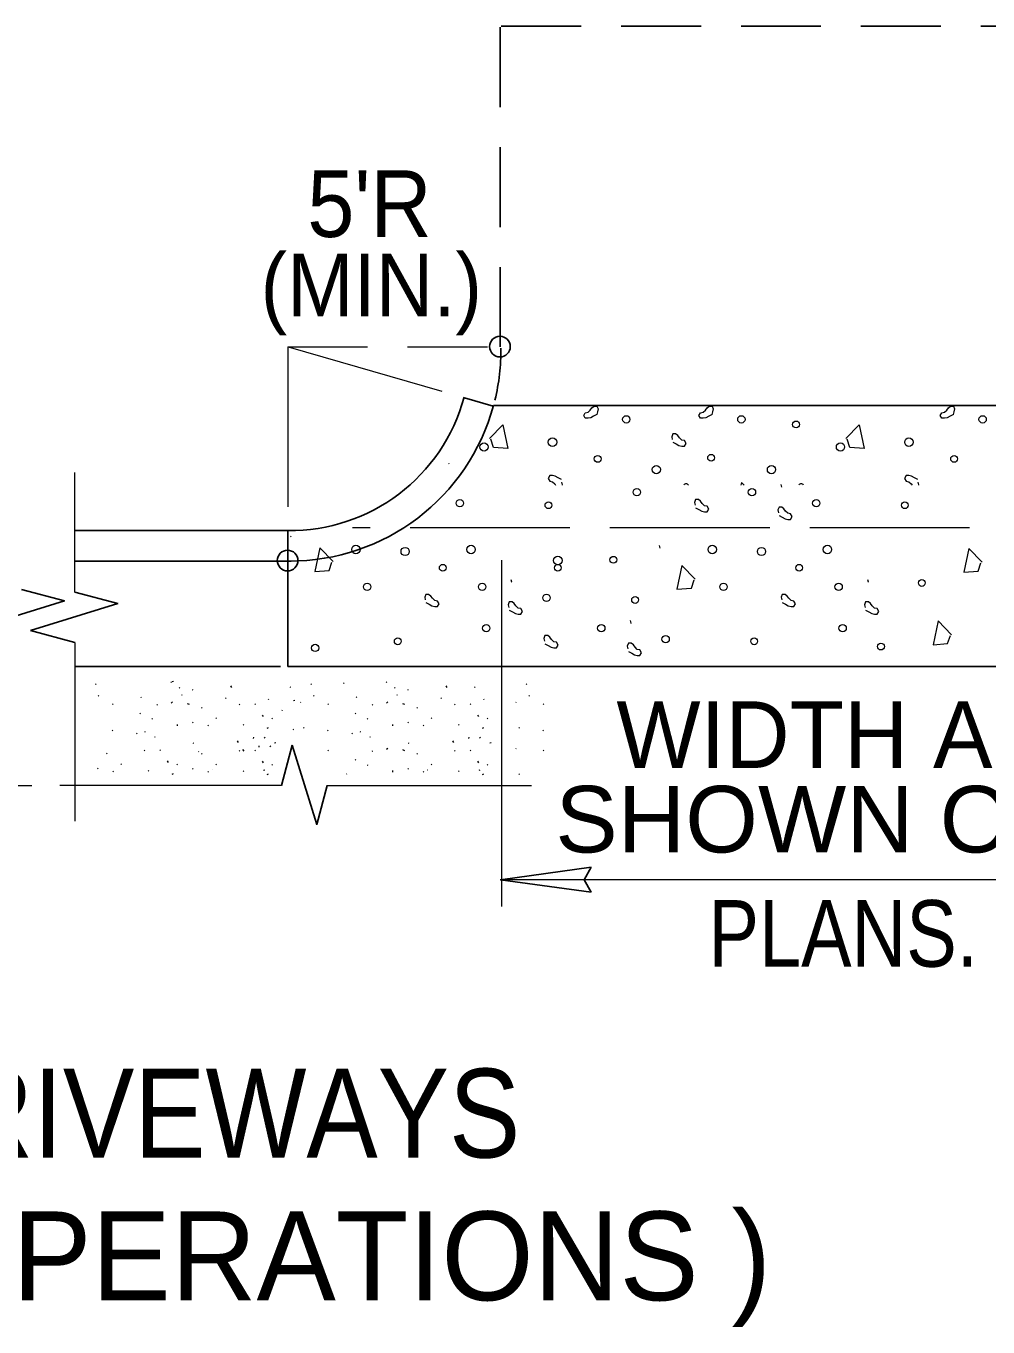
# Model space of a CAD drawing. Extents: x 85 to 536, y -19 to 324.
# Drawn here: x 329.23 to 350.89, y 215.4 to 244.7 of the extents above; entities that cross this region are included whole.
import ezdxf

# ---------------------------------------------------------------- set-up
doc = ezdxf.new("R2010")
doc.units = 0
doc.header["$LTSCALE"] = 0.6
doc.linetypes.add('LONG_DASHED', pattern=[7.5, 6, -1.5])
doc.linetypes.add('MEDIUM_DASHED', pattern=[4.5, 3, -1.5])
doc.layers.add('1', color=7, linetype='Continuous', lineweight=13)

msp = doc.modelspace()

# ---------------------------------------------------------------- linework, layer by layer
at = {"layer": '1', "linetype": 'MEDIUM_DASHED', "lineweight": 25}
for p, q in [((339.931, 244.7011), (354.1661, 244.7011)), ((339.9098, 244.672), (339.9098, 237.472))]:
    msp.add_line(p, q, dxfattribs=at)
at = {"layer": '1', "linetype": 'MEDIUM_DASHED'}
msp.add_line((335.1221, 237.472), (339.9098, 237.472), dxfattribs=at)
at = {"layer": '1', "linetype": 'LONG_DASHED'}
for p, q in [((335.1221, 237.472), (335.1221, 233.3785)), ((335.1317, 237.4736), (338.9259, 236.3799)), ((354.9787, 233.3949), (336.5786, 233.3949))]:
    msp.add_line(p, q, dxfattribs=at)
at = {"layer": '1', "lineweight": 25}
for p, q in [((339.1064, 236.3278), (339.751, 236.142)), ((352.926, 236.152), (339.7566, 236.152)), ((330.3284, 233.3407), (335.1254, 233.3407)), ((335.1221, 233.3325), (335.1221, 230.272)), ((335.2004, 232.6508), (330.3284, 232.6508)), ((330.3284, 230.8167), (329.3308, 231.0829)), ((330.3284, 230.272), (334.9605, 230.272)), ((335.1221, 230.272), (366.3128, 230.272)), ((334.9806, 227.5983), (335.2226, 228.5052)), ((339.9102, 225.471), (341.9538, 225.7518)), ((339.9102, 225.471), (341.9538, 225.1902))]:
    msp.add_line(p, q, dxfattribs=at)
at = {"layer": '1'}
for p, q in [((338.7396, 234.8518), (338.7528, 234.8386)), ((330.3284, 231.9482), (330.3284, 234.6461)), ((335.1834, 233.21), (335.1966, 233.1968)), ((339.9338, 232.672), (339.9338, 224.872)), ((335.124, 231.345), (335.1372, 231.3582)), ((330.3284, 230.8167), (330.3284, 226.7945)), ((330.7938, 229.8848), (330.807, 229.8716)), ((332.4914, 229.9176), (332.5046, 229.9308)), ((332.5193, 229.9352), (332.5523, 229.9482)), ((332.6754, 229.7994), (332.6886, 229.7862)), ((332.971, 229.76), (332.9842, 229.7468)), ((333.8312, 229.8388), (333.8576, 229.7994)), ((335.171, 229.819), (335.1842, 229.8058)), ((335.6438, 229.8848), (335.657, 229.8716)), ((336.3792, 229.8955), (336.3924, 229.9087)), ((337.3414, 229.9176), (337.3546, 229.9308)), ((337.5254, 229.7994), (337.5386, 229.7862)), ((337.821, 229.76), (337.8342, 229.7468)), ((338.6812, 229.8388), (338.7076, 229.7994)), ((339.3292, 229.8042), (339.3424, 229.8174)), ((340.4938, 229.8848), (340.507, 229.8716)), ((330.8528, 229.622), (330.866, 229.6088)), ((331.8116, 229.5892), (331.8248, 229.576)), ((332.4982, 229.4514), (332.5244, 229.4776)), ((332.7344, 229.6286), (332.7476, 229.6418)), ((332.8594, 229.4448), (332.8988, 229.425)), ((333.7194, 229.5564), (333.7326, 229.5696)), ((334.6784, 229.5432), (334.6916, 229.53)), ((335.2485, 229.5118), (335.2813, 229.5184)), ((335.4138, 229.471), (335.4074, 229.4644)), ((335.7028, 229.622), (335.716, 229.6088)), ((336.6616, 229.5892), (336.6748, 229.576)), ((337.3482, 229.4514), (337.3744, 229.4776)), ((337.5844, 229.6286), (337.5976, 229.6418)), ((337.7094, 229.4448), (337.7488, 229.425)), ((338.5694, 229.5564), (338.5826, 229.5696)), ((339.5284, 229.5432), (339.5416, 229.53)), ((340.2638, 229.471), (340.2574, 229.4644)), ((340.5528, 229.622), (340.566, 229.6088)), ((331.1746, 229.4316), (331.1878, 229.4184)), ((331.7916, 229.2084), (331.8048, 229.2216)), ((332.1726, 229.4054), (332.1858, 229.4186)), ((333.1808, 229.3396), (333.194, 229.3528)), ((334.028, 229.412), (334.0412, 229.4252)), ((334.3826, 229.4184), (334.3958, 229.4316)), ((334.5734, 229.1492), (334.5536, 229.182)), ((334.9934, 229.2872), (335.0066, 229.3004)), ((336.0246, 229.4316), (336.0378, 229.4184)), ((336.6416, 229.2084), (336.6548, 229.2216)), ((337.0226, 229.4054), (337.0358, 229.4186)), ((338.0308, 229.3396), (338.044, 229.3528)), ((338.878, 229.412), (338.8912, 229.4252)), ((339.2326, 229.4184), (339.2458, 229.4316)), ((339.4234, 229.1492), (339.4036, 229.182)), ((340.8746, 229.4316), (340.8878, 229.4184)), ((332.0612, 229.1032), (332.0744, 229.09)), ((332.636, 228.939), (332.6426, 228.972)), ((332.9774, 229.0048), (332.9906, 229.018)), ((333.3254, 228.939), (333.3386, 228.9522)), ((333.503, 229.1164), (333.5162, 229.1032)), ((334.1202, 228.9654), (334.1334, 228.9522)), ((334.6586, 228.8866), (334.6916, 228.8996)), ((334.7638, 229.0966), (334.7768, 229.1098)), ((335.2366, 228.8668), (335.2498, 228.8536)), ((335.4794, 228.8866), (335.4926, 228.8998)), ((336.9112, 229.1032), (336.9244, 229.09)), ((337.486, 228.939), (337.4926, 228.972)), ((337.8274, 229.0048), (337.8406, 229.018)), ((338.1754, 228.939), (338.1886, 228.9522)), ((338.353, 229.1164), (338.3662, 229.1032)), ((338.9702, 228.9654), (338.9834, 228.9522)), ((339.5086, 228.8866), (339.5416, 228.8996)), ((339.6138, 229.0966), (339.6268, 229.1098)), ((340.3294, 228.8866), (340.3426, 228.8998)), ((331.168, 228.8406), (331.1812, 228.8274)), ((331.7194, 228.7618), (331.7326, 228.775)), ((331.897, 228.8144), (331.9102, 228.8012)), ((332.1266, 228.683), (332.1398, 228.6962)), ((334.0152, 228.5648), (333.9888, 228.5976)), ((334.35, 228.6502), (334.3566, 228.683)), ((334.593, 228.6632), (334.6128, 228.683)), ((334.8228, 228.5582), (334.8556, 228.5648)), ((336.018, 228.8406), (336.0312, 228.8274)), ((336.5694, 228.7618), (336.5826, 228.775)), ((336.747, 228.8144), (336.7602, 228.8012)), ((336.9766, 228.683), (336.9898, 228.6962)), ((338.8652, 228.5648), (338.8388, 228.5976)), ((339.2, 228.6502), (339.2066, 228.683)), ((339.443, 228.6632), (339.4628, 228.683)), ((339.6728, 228.5582), (339.7056, 228.5648)), ((340.868, 228.8406), (340.8812, 228.8274)), ((331.0415, 228.3064), (331.0547, 228.3196)), ((331.8887, 228.3788), (331.9019, 228.392)), ((332.2433, 228.3852), (332.2565, 228.3984)), ((332.9842, 228.5582), (332.9974, 228.545)), ((333.11, 228.3639), (333.1232, 228.3507)), ((333.1808, 228.2987), (333.194, 228.3119)), ((334.028, 228.3711), (334.0412, 228.3843)), ((334.141, 228.3705), (334.1146, 228.4033)), ((334.3826, 228.3775), (334.3958, 228.3907)), ((334.4758, 228.4559), (334.4824, 228.4887)), ((334.7188, 228.4689), (334.7386, 228.4887)), ((336.0246, 228.3907), (336.0378, 228.3775)), ((337.0226, 228.3645), (337.0358, 228.3777)), ((337.3482, 228.4105), (337.3744, 228.4367)), ((337.7094, 228.4039), (337.7488, 228.3841)), ((337.8342, 228.5582), (337.8474, 228.545)), ((338.0308, 228.2987), (338.044, 228.3119)), ((338.878, 228.3711), (338.8912, 228.3843)), ((339.2326, 228.3775), (339.2458, 228.3907)), ((340.2638, 228.4301), (340.2574, 228.4235)), ((340.8746, 228.3907), (340.8878, 228.3775)), ((330.8381, 227.9716), (330.8513, 227.9848)), ((331.3637, 228.0832), (331.3769, 228.07)), ((332.4341, 228.116), (332.4143, 228.1488)), ((332.6245, 228.0634), (332.6375, 228.0766)), ((332.9774, 227.9639), (332.9906, 227.9771)), ((333.503, 228.0755), (333.5162, 228.0623)), ((334.5734, 228.1083), (334.5536, 228.1411)), ((334.7638, 228.0557), (334.7768, 228.0689)), ((336.6416, 228.1675), (336.6548, 228.1807)), ((336.9112, 228.0623), (336.9244, 228.0491)), ((337.8274, 227.9639), (337.8406, 227.9771)), ((338.353, 228.0755), (338.3662, 228.0623)), ((339.4234, 228.1083), (339.4036, 228.1411)), ((339.6138, 228.0557), (339.6268, 228.0689)), ((331.1861, 227.9058), (331.1993, 227.919)), ((331.9809, 227.9322), (331.9941, 227.919)), ((332.5193, 227.8534), (332.5523, 227.8664)), ((333.3254, 227.8981), (333.3386, 227.9113)), ((333.4176, 227.9474), (333.424, 227.9474)), ((334.1202, 227.9245), (334.1334, 227.9113)), ((334.5798, 227.9408), (334.6062, 227.9474)), ((334.6586, 227.8457), (334.6916, 227.8587)), ((336.45, 227.8562), (336.4436, 227.8496)), ((337.486, 227.8981), (337.4926, 227.9311)), ((338.1754, 227.8981), (338.1886, 227.9113)), ((338.2676, 227.9474), (338.274, 227.9474)), ((338.9702, 227.9245), (338.9834, 227.9113)), ((339.4298, 227.9408), (339.4562, 227.9474)), ((339.5086, 227.8457), (339.5416, 227.8587)), ((340.3294, 227.8457), (340.3426, 227.8589)), ((324.8834, 227.5983), (329.362, 227.5983)), ((334.9806, 227.5983), (329.9892, 227.5983)), ((336.0092, 227.5983), (340.6104, 227.5983)), ((354.3098, 225.472), (339.9098, 225.472))]:
    msp.add_line(p, q, dxfattribs=at)
for points in [[(342.0864, 235.9521), (342.0116, 235.9147), (341.9492, 235.8773), (341.8868, 235.8647), (341.8244, 235.8647), (341.787, 235.9271), (341.8244, 235.9895), (341.8868, 236.0021), (341.9366, 236.0519), (341.9742, 236.1019), (342.024, 236.1393), (342.0864, 236.1393), (342.1114, 236.0769), (342.099, 236.0145)], [(342.1, 236.0121), (342.085, 235.9535), (342.0832, 235.9519)], [(344.6776, 235.9521), (344.6028, 235.9147), (344.5404, 235.8773), (344.478, 235.8647), (344.4156, 235.8647), (344.3782, 235.9271), (344.4156, 235.9895), (344.478, 236.0021), (344.5278, 236.0519), (344.5654, 236.1019), (344.6152, 236.1393), (344.6776, 236.1393), (344.7026, 236.0769), (344.6902, 236.0145)], [(344.6912, 236.0121), (344.6762, 235.9535), (344.6744, 235.9519)], [(350.1124, 235.9521), (350.0376, 235.9147), (349.9752, 235.8773), (349.9128, 235.8647), (349.8504, 235.8647), (349.813, 235.9271), (349.8504, 235.9895), (349.9128, 236.0021), (349.9626, 236.0519), (350.0002, 236.1019), (350.05, 236.1393), (350.1124, 236.1393), (350.1374, 236.0769), (350.125, 236.0145)], [(350.126, 236.0121), (350.111, 235.9535), (350.1092, 235.9519)], [(339.668, 235.4097), (339.9676, 235.7215), (340.0798, 235.1849), (339.7554, 235.2099), (339.693, 235.3971)], [(347.694, 235.4097), (347.9936, 235.7215), (348.1058, 235.1849), (347.7814, 235.2099), (347.719, 235.3971)], [(343.7952, 235.3265), (343.87, 235.2891), (343.9324, 235.2517), (343.9948, 235.2391), (344.0572, 235.2391), (344.0946, 235.3015), (344.0572, 235.3639), (343.9948, 235.3765), (343.945, 235.4263), (343.9074, 235.4763), (343.8576, 235.5137), (343.7952, 235.5137), (343.7702, 235.4513), (343.7826, 235.3889)], [(341.2846, 234.4879), (341.2098, 234.5253), (341.1474, 234.5627), (341.085, 234.5753), (341.0226, 234.5753), (340.9852, 234.5129), (341.0226, 234.4505), (341.085, 234.4379), (341.1348, 234.3881), (341.1563, 234.3595)], [(341.3082, 234.3595), (341.3096, 234.3631), (341.2972, 234.4255)], [(349.3106, 234.4879), (349.2358, 234.5253), (349.1734, 234.5627), (349.111, 234.5753), (349.0486, 234.5753), (349.0112, 234.5129), (349.0486, 234.4505), (349.111, 234.4379), (349.1608, 234.3881), (349.1823, 234.3595)], [(349.3342, 234.3595), (349.3356, 234.3631), (349.3232, 234.4255)], [(345.4008, 234.3595), (345.3426, 234.4201), (345.3299, 234.3595)], [(346.2244, 234.372), (346.2394, 234.3134), (346.2412, 234.3118)], [(344.3076, 233.847), (344.3824, 233.8096), (344.4448, 233.7722), (344.5072, 233.7596), (344.5696, 233.7596), (344.607, 233.822), (344.5696, 233.8844), (344.5072, 233.897), (344.4574, 233.9468), (344.4198, 233.9968), (344.37, 234.0342), (344.3076, 234.0342), (344.2826, 233.9718), (344.295, 233.9094)], [(346.1864, 233.6756), (346.2612, 233.6382), (346.3236, 233.6008), (346.386, 233.5882), (346.4484, 233.5882), (346.4858, 233.6506), (346.4484, 233.713), (346.386, 233.7256), (346.3362, 233.7754), (346.2986, 233.8254), (346.2488, 233.8628), (346.1864, 233.8628), (346.1614, 233.8004), (346.1738, 233.738)], [(343.511, 232.9392), (343.496, 232.9978), (343.4942, 232.9994)], [(336.1425, 232.6374), (335.8429, 232.9492), (335.7307, 232.4126), (336.0551, 232.4376), (336.1175, 232.6248)], [(350.7583, 232.6243), (350.4587, 232.9361), (350.3465, 232.3995), (350.6709, 232.4245), (350.7333, 232.6117)], [(344.3006, 232.2412), (344.001, 232.553), (343.8888, 232.0164), (344.2132, 232.0414), (344.2756, 232.2286)], [(340.1498, 232.2378), (340.1648, 232.1792), (340.1666, 232.1776)], [(348.1758, 232.2378), (348.1908, 232.1792), (348.1926, 232.1776)], [(338.233, 231.7128), (338.3078, 231.6754), (338.3702, 231.638), (338.4326, 231.6254), (338.495, 231.6254), (338.5324, 231.6878), (338.495, 231.7502), (338.4326, 231.7628), (338.3828, 231.8126), (338.3452, 231.8626), (338.2954, 231.9), (338.233, 231.9), (338.208, 231.8376), (338.2204, 231.7752)], [(346.259, 231.7128), (346.3338, 231.6754), (346.3962, 231.638), (346.4586, 231.6254), (346.521, 231.6254), (346.5584, 231.6878), (346.521, 231.7502), (346.4586, 231.7628), (346.4088, 231.8126), (346.3712, 231.8626), (346.3214, 231.9), (346.259, 231.9), (346.234, 231.8376), (346.2464, 231.7752)], [(340.1118, 231.5414), (340.1866, 231.504), (340.249, 231.4666), (340.3114, 231.454), (340.3738, 231.454), (340.4112, 231.5164), (340.3738, 231.5788), (340.3114, 231.5914), (340.2616, 231.6412), (340.224, 231.6912), (340.1742, 231.7286), (340.1118, 231.7286), (340.0868, 231.6662), (340.0992, 231.6038)], [(348.1378, 231.5414), (348.2126, 231.504), (348.275, 231.4666), (348.3374, 231.454), (348.3998, 231.454), (348.4372, 231.5164), (348.3998, 231.5788), (348.3374, 231.5914), (348.2876, 231.6412), (348.25, 231.6912), (348.2002, 231.7286), (348.1378, 231.7286), (348.1128, 231.6662), (348.1252, 231.6038)], [(342.8314, 231.3074), (342.8464, 231.2488), (342.8482, 231.2472)], [(350.0703, 230.9895), (349.7707, 231.3013), (349.6585, 230.7647), (349.9829, 230.7897), (350.0453, 230.9769)], [(340.9146, 230.7824), (340.9894, 230.745), (341.0518, 230.7076), (341.1142, 230.695), (341.1766, 230.695), (341.214, 230.7574), (341.1766, 230.8198), (341.1142, 230.8324), (341.0644, 230.8822), (341.0268, 230.9322), (340.977, 230.9696), (340.9146, 230.9696), (340.8896, 230.9072), (340.902, 230.8448)], [(342.7934, 230.611), (342.8682, 230.5736), (342.9306, 230.5362), (342.993, 230.5236), (343.0554, 230.5236), (343.0928, 230.586), (343.0554, 230.6484), (342.993, 230.661), (342.9432, 230.7108), (342.9056, 230.7608), (342.8558, 230.7982), (342.7934, 230.7982), (342.7684, 230.7358), (342.7808, 230.6734)]]:
    msp.add_lwpolyline(points, dxfattribs=at)
at = {"layer": '1', "lineweight": 25}
for points in [[(329.1253, 232.01), (330.0921, 231.7521), (328.1277, 231.1447)], [(330.3284, 231.9482), (331.2952, 231.6903), (329.3308, 231.0829)], [(336.0092, 227.5983), (335.7747, 226.7194), (335.2226, 228.5052)], [(341.9538, 225.7518), (341.7957, 225.4681), (341.9538, 225.1902)]]:
    msp.add_lwpolyline(points, dxfattribs=at)
for centre in [(339.9014, 237.4803), (335.1187, 232.6614)]:
    msp.add_circle(centre, 0.2328, dxfattribs=at)
at = {"layer": '1'}
for centre, radius in [((342.7468, 235.8421), 0.0826), ((345.338, 235.8421), 0.0826), ((350.7728, 235.8421), 0.0826), ((346.5702, 235.7263), 0.0771), ((339.5438, 235.2197), 0.0924), ((341.0868, 235.3269), 0.0957), ((347.5698, 235.2197), 0.0924), ((349.1128, 235.3269), 0.0957), ((342.104, 234.9513), 0.0771), ((344.6572, 234.9757), 0.0771), ((350.13, 234.9513), 0.0771), ((343.4246, 234.7103), 0.0924), ((346.0158, 234.7103), 0.0924), ((342.9864, 234.202), 0.0826), ((345.5776, 234.202), 0.0826), ((338.9998, 233.9554), 0.0826), ((340.9938, 233.9076), 0.0771), ((347.0258, 233.9554), 0.0826), ((349.0198, 233.9076), 0.0771), ((336.6586, 232.9086), 0.0957), ((339.2498, 232.9086), 0.0957), ((344.6846, 232.9086), 0.0957), ((347.2758, 232.9086), 0.0957), ((337.7656, 232.8644), 0.0924), ((341.2044, 232.662), 0.0957), ((342.4554, 232.6788), 0.0771), ((345.7916, 232.8644), 0.0924), ((338.6142, 232.4982), 0.0771), ((341.2054, 232.4982), 0.0771), ((346.6402, 232.4982), 0.0771), ((336.9118, 232.0678), 0.0826), ((339.503, 232.0678), 0.0826), ((344.9378, 232.0678), 0.0826), ((347.529, 232.0678), 0.0826), ((349.4029, 232.1565), 0.0771), ((340.9512, 231.8212), 0.0826), ((342.9452, 231.7734), 0.0771), ((339.5934, 231.1374), 0.0826), ((342.1846, 231.1374), 0.0826), ((347.6194, 231.1374), 0.0826), ((337.6008, 230.843), 0.0771), ((343.6328, 230.8908), 0.0826), ((345.6268, 230.843), 0.0771), ((335.7389, 230.6927), 0.0826), ((348.4827, 230.7239), 0.0771)]:
    msp.add_circle(centre, radius, dxfattribs=at)
at = {"layer": '1', "linetype": 'LONG_DASHED', "lineweight": 25}
msp.add_arc((335.1721, 237.4011), 4.7516, 346.3173, 0.5513, dxfattribs=at)
at = {"layer": '1', "lineweight": 25}
for radius, start, end in [(4.0637, 269.29717, 344.87147), (4.7516, 269.75555, 344.75963)]:
    msp.add_arc((335.1721, 237.4011), radius, start, end, dxfattribs=at)
at = {"layer": '1'}
for centre in [(344.0932, 234.3307), (346.6844, 234.3307)]:
    msp.add_arc(centre, 0.06, 28.70772, 151.29228, dxfattribs=at)

# ---------------------------------------------------------------- texts
for s, height, width, p in [("5'R", 1.5, 0.95, (335.5638, 239.9499)), ('(MIN.)', 1.414, 0.95, (334.5099, 238.1618)), ('SHOWN ON', 1.5, 1.05, (341.1489, 226.0862)), ('PLANS.', 1.5, 0.85, (344.5983, 223.5125)), ('TYPE 2A DRIVEWAYS', 2, 0.9, (315.3466, 219.2147))]:
    msp.add_text(s, height=height, dxfattribs=dict(at, width=width)).set_placement(p)
for s, height, p in [('WIDTH AS', 1.5, (342.5254, 227.9902)), ('( ONE-WAY OPERATIONS )', 2, (311.686, 216.0002))]:
    msp.add_text(s, height=height, dxfattribs=at).set_placement(p)

doc.saveas('drawing.dxf')
